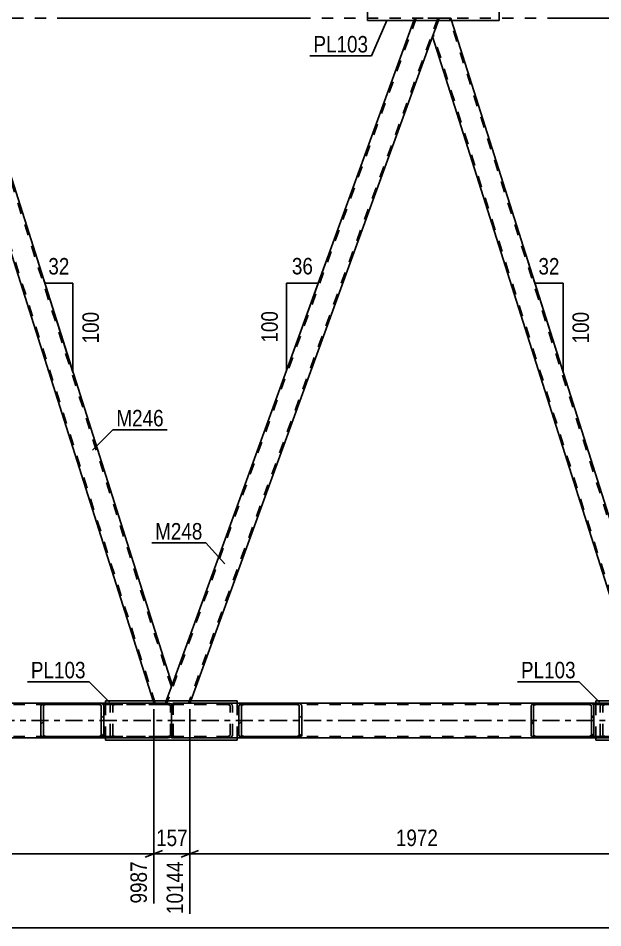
# Model space of a CAD drawing. Header units: millimetres. Extents: x -787 to 402, y -866 to -25.
# Drawn here: x -384.4 to -282.8, y -439.6 to -281.6 of the extents above; entities that cross this region are included whole.
import ezdxf

# ---------------------------------------------------------------- set-up
doc = ezdxf.new("R2010")
doc.units = ezdxf.units.MM
doc.linetypes.add('DXK_LINE_DOT2', pattern=[3.9198, 1.9599, -1.9599])
doc.linetypes.add('DXK_LINE_DOT3', pattern=[5.9187, 2.979, -0.9799, 0.9799, -0.9799])
doc.styles.add('Arial Narrow', font='ARIALN.TTF', dxfattribs={"height": 0.2})

# ---------------------------------------------------------------- blocks, each defined once
blk = doc.blocks.new('Part-569028579-6440 - 6366')
at = {"color": 2, "linetype": 'Continuous'}
for p, q in [((-396.52, -282.01), (-397.55, -284.81)), ((-357.65, -397.4), (-394.24, -282.01)), ((-397.55, -284.81), (-360.95, -400.21)), ((-357.65, -397.4), (-358.67, -400.21))]:
    blk.add_line(p, q, dxfattribs=at)
at = {"color": 7, "linetype": 'DXK_LINE_DOT2'}
for p, q in [((-396.38, -281.61), (-396.52, -282.01)), ((-394.37, -281.61), (-396.38, -281.61)), ((-357.78, -397.77), (-394.62, -281.61)), ((-394.24, -282.01), (-394.37, -281.61)), ((-360.57, -400.61), (-397.41, -284.44)), ((-360.83, -400.61), (-360.95, -400.21)), ((-358.81, -400.61), (-360.83, -400.61)), ((-358.67, -400.21), (-358.81, -400.61))]:
    blk.add_line(p, q, dxfattribs=at)
blk = doc.blocks.new('Part-569028579-6465 - 6366')
at = {"color": 7, "linetype": 'DXK_LINE_DOT2'}
for p, q in [((-315.25, -281.61), (-358.56, -400.61)), ((-311.5, -281.61), (-354.81, -400.61)), ((-315.5, -281.61), (-315.65, -282.01)), ((-311.24, -281.61), (-315.5, -281.61)), ((-311.24, -281.61), (-312.41, -284.81)), ((-357.65, -397.4), (-358.81, -400.61)), ((-354.56, -400.61), (-358.81, -400.61)), ((-354.41, -400.21), (-354.56, -400.61))]:
    blk.add_line(p, q, dxfattribs=at)
at = {"color": 2, "linetype": 'Continuous'}
for p, q in [((-315.65, -282.01), (-357.65, -397.4)), ((-312.41, -284.81), (-354.41, -400.21))]:
    blk.add_line(p, q, dxfattribs=at)
blk = doc.blocks.new('Part-569028579-6530 - 6366')
at = {"linetype": 'Continuous'}
h = blk.add_hatch(dxfattribs=at)
h.set_pattern_fill('', scale=0.7, style=0, pattern_type=0)
h.set_pattern_definition([(45, (-346.0373, -401.0855), (-1.57154, 1.57154), [])])
h.paths.add_polyline_path([(-345.97, -400.9), (-346.04, -401.09), (-346.04, -406.13), (-345.97, -406.31), (-345.78, -406.46), (-345.5, -406.57), (-345.16, -406.61), (-335.99, -406.61), (-335.66, -406.57), (-335.38, -406.46), (-335.19, -406.31), (-335.12, -406.13), (-335.12, -401.09), (-335.19, -400.9), (-335.38, -400.75), (-335.66, -400.64), (-335.99, -400.61), (-345.16, -400.61), (-345.5, -400.64), (-345.78, -400.75)])
h.paths.add_polyline_path([(-345.33, -400.86), (-345.16, -400.85), (-335.99, -400.85), (-335.83, -400.86), (-335.68, -400.92), (-335.59, -400.99), (-335.56, -401.09), (-335.56, -406.13), (-335.59, -406.22), (-335.68, -406.3), (-335.83, -406.35), (-335.99, -406.37), (-345.16, -406.37), (-345.33, -406.35), (-345.47, -406.3), (-345.57, -406.22), (-345.6, -406.13), (-345.6, -401.09), (-345.57, -400.99), (-345.47, -400.92)])
at = {"color": 2, "linetype": 'Continuous'}
for p, q in [((-357.78, -401.09), (-357.74, -400.9)), ((-357.78, -406.13), (-357.78, -401.09)), ((-357.74, -400.9), (-357.65, -400.75)), ((-357.65, -400.75), (-357.51, -400.64)), ((-357.51, -400.64), (-357.49, -400.64)), ((-357.49, -400.64), (-357.19, -400.61)), ((-357.19, -400.61), (-345.16, -400.61)), ((-345.97, -400.9), (-346.04, -401.09)), ((-346.04, -406.13), (-346.04, -401.09)), ((-345.6, -401.09), (-345.57, -400.99)), ((-345.6, -406.13), (-345.6, -401.09)), ((-345.16, -400.61), (-345.5, -400.64)), ((-345.33, -400.86), (-345.16, -400.85)), ((-345.16, -400.61), (-335.99, -400.61)), ((-345.16, -400.85), (-335.99, -400.85)), ((-335.66, -400.64), (-335.99, -400.61)), ((-335.99, -400.85), (-335.83, -400.86)), ((-335.59, -400.99), (-335.56, -401.09)), ((-335.56, -406.13), (-335.56, -401.09)), ((-335.12, -401.09), (-335.19, -400.9)), ((-335.12, -406.13), (-335.12, -401.09)), ((-357.74, -406.31), (-357.78, -406.13)), ((-357.65, -406.46), (-357.74, -406.31)), ((-357.51, -406.57), (-357.65, -406.46)), ((-357.49, -406.57), (-357.51, -406.57)), ((-357.19, -406.61), (-357.49, -406.57)), ((-345.16, -406.61), (-357.19, -406.61)), ((-346.04, -406.13), (-345.97, -406.31)), ((-345.57, -406.22), (-345.6, -406.13)), ((-345.5, -406.57), (-345.16, -406.61)), ((-345.16, -406.37), (-345.33, -406.35)), ((-345.16, -406.37), (-335.99, -406.37)), ((-345.16, -406.61), (-335.99, -406.61)), ((-335.83, -406.35), (-335.99, -406.37)), ((-335.99, -406.61), (-335.66, -406.57)), ((-335.56, -406.13), (-335.59, -406.22)), ((-335.19, -406.31), (-335.12, -406.13))]:
    blk.add_line(p, q, dxfattribs=at)
at = {"color": 7, "linetype": 'DXK_LINE_DOT2'}
for p, q in [((-357.54, -400.99), (-357.56, -401.09)), ((-357.56, -406.13), (-357.56, -401.09)), ((-357.5, -400.92), (-357.54, -400.99)), ((-357.36, -400.86), (-357.5, -400.92)), ((-357.5, -406.3), (-357.5, -400.92)), ((-357.49, -406.57), (-357.49, -400.64)), ((-357.19, -400.85), (-357.36, -400.86)), ((-335.99, -400.85), (-357.19, -400.85)), ((-348.02, -400.61), (-347.69, -400.64)), ((-347.86, -400.86), (-348.02, -400.85)), ((-347.59, -401.09), (-347.62, -400.99)), ((-347.59, -406.13), (-347.59, -401.09)), ((-347.22, -400.9), (-347.15, -401.09)), ((-347.15, -406.13), (-347.15, -401.09)), ((-335.99, -400.61), (-345.16, -400.61)), ((-357.56, -406.13), (-357.54, -406.22)), ((-357.54, -406.22), (-357.5, -406.3)), ((-357.5, -406.3), (-357.36, -406.35)), ((-357.36, -406.35), (-357.19, -406.37)), ((-335.99, -406.37), (-357.19, -406.37)), ((-348.02, -406.37), (-347.86, -406.35)), ((-347.69, -406.57), (-348.02, -406.61)), ((-347.62, -406.22), (-347.59, -406.13)), ((-347.15, -406.13), (-347.22, -406.31)), ((-335.99, -406.61), (-345.16, -406.61))]:
    blk.add_line(p, q, dxfattribs=at)
for centre, radius, start, end in [((-347.92, -401.27), 0.409, 41.9362, 80.4818), ((-347.82, -401.45), 0.817, 41.9362, 80.4818), ((-347.92, -405.94), 0.409, 279.5182, 318.0638), ((-347.82, -405.76), 0.817, 279.5182, 318.0638)]:
    blk.add_arc(centre, radius, start, end, dxfattribs=at)
at = {"color": 2, "linetype": 'Continuous'}
for centre, radius, start, end in [((-345.36, -401.45), 0.817, 99.5182, 138.0638), ((-345.26, -401.27), 0.409, 99.5182, 138.0638), ((-335.89, -401.27), 0.409, 41.9362, 80.4818), ((-335.79, -401.45), 0.817, 41.9362, 80.4818), ((-345.36, -405.76), 0.817, 221.9362, 260.4818), ((-345.26, -405.94), 0.409, 221.9362, 260.4818), ((-335.89, -405.94), 0.409, 279.5182, 318.0638), ((-335.79, -405.76), 0.817, 279.5182, 318.0638)]:
    blk.add_arc(centre, radius, start, end, dxfattribs=at)
blk = doc.blocks.new('Part-569028579-6405 - 6366')
at = {"linetype": 'Continuous'}
h = blk.add_hatch(dxfattribs=at)
h.set_pattern_fill('', scale=0.7, style=0, pattern_type=0)
h.set_pattern_definition([(45, (-295.301, -401.0855), (-1.57154, 1.57154), [])])
h.paths.add_polyline_path([(-295.23, -400.9), (-295.3, -401.09), (-295.3, -406.13), (-295.23, -406.31), (-295.05, -406.46), (-294.76, -406.57), (-294.43, -406.61), (-285.26, -406.61), (-284.92, -406.57), (-284.64, -406.46), (-284.45, -406.31), (-284.38, -406.13), (-284.38, -401.09), (-284.45, -400.9), (-284.64, -400.75), (-284.92, -400.64), (-285.26, -400.61), (-294.43, -400.61), (-294.76, -400.64), (-295.05, -400.75)])
h.paths.add_polyline_path([(-294.59, -400.86), (-294.43, -400.85), (-285.26, -400.85), (-285.09, -400.86), (-284.95, -400.92), (-284.85, -400.99), (-284.82, -401.09), (-284.82, -406.13), (-284.85, -406.22), (-284.95, -406.3), (-285.09, -406.35), (-285.26, -406.37), (-294.43, -406.37), (-294.59, -406.35), (-294.74, -406.3), (-294.83, -406.22), (-294.86, -406.13), (-294.86, -401.09), (-294.83, -400.99), (-294.74, -400.92)])
at = {"color": 2, "linetype": 'Continuous'}
for p, q in [((-295.23, -400.9), (-295.3, -401.09)), ((-295.3, -406.13), (-295.3, -401.09)), ((-294.86, -401.09), (-294.83, -400.99)), ((-294.86, -406.13), (-294.86, -401.09)), ((-294.43, -400.61), (-294.76, -400.64)), ((-294.59, -400.86), (-294.43, -400.85)), ((-294.43, -400.61), (-285.26, -400.61)), ((-294.43, -400.85), (-285.26, -400.85)), ((-285.26, -400.61), (-274.83, -400.61)), ((-284.92, -400.64), (-285.26, -400.61)), ((-285.26, -400.85), (-285.09, -400.86)), ((-284.85, -400.99), (-284.82, -401.09)), ((-284.82, -406.13), (-284.82, -401.09)), ((-284.38, -401.09), (-284.45, -400.9)), ((-284.38, -406.13), (-284.38, -401.09)), ((-274.83, -400.61), (-274.83, -400.64)), ((-274.83, -401.09), (-274.83, -400.64)), ((-274.83, -401.09), (-274.83, -401.09)), ((-295.3, -406.13), (-295.23, -406.31)), ((-294.83, -406.22), (-294.86, -406.13)), ((-294.76, -406.57), (-294.43, -406.61)), ((-294.43, -406.37), (-294.59, -406.35)), ((-294.43, -406.37), (-285.26, -406.37)), ((-294.43, -406.61), (-285.26, -406.61)), ((-285.09, -406.35), (-285.26, -406.37)), ((-285.26, -406.61), (-284.92, -406.57)), ((-274.83, -406.61), (-285.26, -406.61)), ((-284.82, -406.13), (-284.85, -406.22)), ((-284.45, -406.31), (-284.38, -406.13)), ((-274.83, -406.61), (-274.83, -406.13))]:
    blk.add_line(p, q, dxfattribs=at)
at = {"color": 7, "linetype": 'DXK_LINE_DOT2'}
for p, q in [((-294.43, -400.61), (-285.26, -400.61)), ((-274.83, -400.85), (-294.43, -400.85)), ((-283.27, -401.09), (-283.2, -400.9)), ((-283.27, -406.13), (-283.27, -401.09)), ((-282.8, -400.99), (-282.83, -401.09)), ((-282.83, -406.13), (-282.83, -401.09)), ((-282.73, -400.64), (-282.4, -400.61)), ((-282.4, -400.85), (-282.56, -400.86)), ((-274.83, -401.09), (-274.83, -406.13)), ((-274.83, -406.37), (-294.43, -406.37)), ((-285.26, -406.61), (-294.43, -406.61)), ((-283.2, -406.31), (-283.27, -406.13)), ((-282.83, -406.13), (-282.8, -406.22)), ((-282.4, -406.61), (-282.73, -406.57)), ((-282.56, -406.35), (-282.4, -406.37)), ((-274.83, -406.13), (-274.83, -406.13)), ((-274.83, -406.13), (-274.83, -406.13))]:
    blk.add_line(p, q, dxfattribs=at)
at = {"color": 2, "linetype": 'Continuous'}
for centre, radius, start, end in [((-294.63, -401.45), 0.817, 99.5182, 138.0638), ((-294.53, -401.27), 0.409, 99.5182, 138.0638), ((-285.16, -401.27), 0.409, 41.9362, 80.4818), ((-285.06, -401.45), 0.817, 41.9362, 80.4818), ((-294.63, -405.76), 0.817, 221.9362, 260.4818), ((-294.53, -405.94), 0.409, 221.9362, 260.4818), ((-285.16, -405.94), 0.409, 279.5182, 318.0638), ((-285.06, -405.76), 0.817, 279.5182, 318.0638)]:
    blk.add_arc(centre, radius, start, end, dxfattribs=at)
at = {"color": 7, "linetype": 'DXK_LINE_DOT2'}
for centre, radius, start, end in [((-282.6, -401.45), 0.817, 99.5182, 138.0638), ((-282.5, -401.27), 0.409, 99.5182, 138.0638), ((-282.6, -405.76), 0.817, 221.9362, 260.4818), ((-282.5, -405.94), 0.409, 221.9362, 260.4818)]:
    blk.add_arc(centre, radius, start, end, dxfattribs=at)
blk = doc.blocks.new('Part-569028579-6407 - 6366')
at = {"linetype": 'Continuous'}
h = blk.add_hatch(dxfattribs=at)
h.set_pattern_fill('', scale=0.7, style=0, pattern_type=0)
h.set_pattern_definition([(45, (-380.4352, -401.0854), (-1.57154, 1.57154), [])])
h.paths.add_polyline_path([(-380.37, -400.9), (-380.44, -401.09), (-380.44, -406.13), (-380.37, -406.31), (-380.18, -406.46), (-379.9, -406.57), (-379.56, -406.61), (-370.39, -406.61), (-370.06, -406.57), (-369.77, -406.46), (-369.58, -406.31), (-369.52, -406.13), (-369.52, -401.09), (-369.58, -400.9), (-369.77, -400.75), (-370.06, -400.64), (-370.39, -400.61), (-379.56, -400.61), (-379.9, -400.64), (-380.18, -400.75)])
h.paths.add_polyline_path([(-379.73, -400.86), (-379.56, -400.85), (-370.39, -400.85), (-370.22, -400.86), (-370.08, -400.92), (-369.99, -400.99), (-369.95, -401.09), (-369.95, -406.13), (-369.99, -406.22), (-370.08, -406.3), (-370.22, -406.35), (-370.39, -406.37), (-379.56, -406.37), (-379.73, -406.35), (-379.87, -406.3), (-379.97, -406.22), (-380, -406.13), (-380, -401.09), (-379.97, -400.99), (-379.87, -400.92)])
at = {"color": 2, "linetype": 'Continuous'}
for p, q in [((-380.37, -400.9), (-380.44, -401.09)), ((-380.44, -406.13), (-380.44, -401.09)), ((-380, -401.09), (-379.97, -400.99)), ((-380, -406.13), (-380, -401.09)), ((-379.56, -400.61), (-379.9, -400.64)), ((-379.73, -400.86), (-379.56, -400.85)), ((-379.56, -400.61), (-370.39, -400.61)), ((-379.56, -400.85), (-370.39, -400.85)), ((-358.36, -400.61), (-370.39, -400.61)), ((-370.06, -400.64), (-370.39, -400.61)), ((-370.39, -400.85), (-370.22, -400.86)), ((-369.99, -400.99), (-369.95, -401.09)), ((-369.95, -406.13), (-369.95, -401.09)), ((-369.52, -401.09), (-369.58, -400.9)), ((-369.52, -406.13), (-369.52, -401.09)), ((-358.36, -400.61), (-358.03, -400.64)), ((-380.44, -406.13), (-380.37, -406.31)), ((-379.97, -406.22), (-380, -406.13)), ((-379.9, -406.57), (-379.56, -406.61)), ((-379.56, -406.37), (-379.73, -406.35)), ((-379.56, -406.37), (-370.39, -406.37)), ((-379.56, -406.61), (-370.39, -406.61)), ((-370.22, -406.35), (-370.39, -406.37)), ((-370.39, -406.61), (-370.06, -406.57)), ((-358.36, -406.61), (-370.39, -406.61)), ((-369.95, -406.13), (-369.99, -406.22)), ((-369.58, -406.31), (-369.52, -406.13)), ((-358.03, -406.57), (-358.36, -406.61))]:
    blk.add_line(p, q, dxfattribs=at)
at = {"color": 7, "linetype": 'DXK_LINE_DOT2'}
for p, q in [((-379.56, -400.61), (-370.39, -400.61)), ((-358.36, -400.85), (-379.56, -400.85)), ((-368.41, -401.09), (-368.34, -400.9)), ((-368.41, -406.13), (-368.41, -401.09)), ((-367.94, -400.99), (-367.97, -401.09)), ((-367.97, -406.13), (-367.97, -401.09)), ((-367.87, -400.64), (-367.53, -400.61)), ((-367.53, -400.85), (-367.7, -400.86)), ((-358.19, -400.86), (-358.36, -400.85)), ((-357.92, -401.09), (-357.96, -400.99)), ((-357.92, -406.13), (-357.92, -401.09)), ((-357.55, -400.9), (-357.53, -400.97)), ((-357.53, -400.97), (-357.49, -401.09)), ((-357.49, -406.13), (-357.49, -401.09)), ((-358.36, -406.37), (-379.56, -406.37)), ((-379.56, -406.61), (-370.39, -406.61)), ((-368.34, -406.31), (-368.41, -406.13)), ((-367.97, -406.13), (-367.94, -406.22)), ((-367.53, -406.61), (-367.87, -406.57)), ((-367.7, -406.35), (-367.53, -406.37)), ((-358.36, -406.37), (-358.19, -406.35)), ((-357.96, -406.22), (-357.92, -406.13)), ((-357.5, -406.17), (-357.55, -406.31)), ((-357.49, -406.13), (-357.5, -406.17))]:
    blk.add_line(p, q, dxfattribs=at)
at = {"color": 2, "linetype": 'Continuous'}
for centre, radius, start, end in [((-379.76, -401.45), 0.817, 99.5182, 138.0638), ((-379.66, -401.27), 0.409, 99.5182, 138.0638), ((-370.29, -401.27), 0.409, 41.9362, 80.4818), ((-370.19, -401.45), 0.817, 41.9362, 80.4818), ((-358.16, -401.45), 0.817, 53.5209, 80.4818), ((-379.76, -405.76), 0.817, 221.9362, 260.4818), ((-379.66, -405.94), 0.409, 221.9362, 260.4818), ((-370.29, -405.94), 0.409, 279.5182, 318.0638), ((-370.19, -405.76), 0.817, 279.5182, 318.0638), ((-358.16, -405.76), 0.817, 279.5182, 306.4761)]:
    blk.add_arc(centre, radius, start, end, dxfattribs=at)
at = {"color": 7, "linetype": 'DXK_LINE_DOT2'}
for centre, radius, start, end in [((-367.73, -401.45), 0.817, 99.5182, 138.0638), ((-367.63, -401.27), 0.409, 99.5182, 138.0638), ((-358.26, -401.27), 0.409, 41.9362, 80.4818), ((-358.16, -401.45), 0.817, 41.9362, 53.5209), ((-367.73, -405.76), 0.817, 221.9362, 260.4818), ((-367.63, -405.94), 0.409, 221.9362, 260.4818), ((-358.26, -405.94), 0.409, 279.5182, 318.0638), ((-358.16, -405.76), 0.817, 306.4761, 318.0638)]:
    blk.add_arc(centre, radius, start, end, dxfattribs=at)
blk = doc.blocks.new('Part-569028579-6435 - 6366')
at = {"color": 2, "linetype": 'Continuous'}
for p, q in [((-311.39, -282.01), (-312.41, -284.81)), ((-272.51, -397.4), (-309.1, -282.01)), ((-312.41, -284.81), (-275.82, -400.21)), ((-272.51, -397.4), (-273.53, -400.21))]:
    blk.add_line(p, q, dxfattribs=at)
at = {"color": 7, "linetype": 'DXK_LINE_DOT2'}
for p, q in [((-311.24, -281.61), (-311.39, -282.01)), ((-309.23, -281.61), (-311.24, -281.61)), ((-272.65, -397.77), (-309.48, -281.61)), ((-309.1, -282.01), (-309.23, -281.61)), ((-275.44, -400.61), (-312.28, -284.44)), ((-275.69, -400.61), (-275.82, -400.21)), ((-273.68, -400.61), (-275.69, -400.61)), ((-273.53, -400.21), (-273.68, -400.61))]:
    blk.add_line(p, q, dxfattribs=at)
blk = doc.blocks.new('Part-569028579-6501 - 6366')
at = {"color": 7, "linetype": 'DXK_LINE_DOT2'}
for p, q in [((-375.63, -281.61), (-419.2, -281.61)), ((-290.5, -281.61), (-334.06, -281.61))]:
    blk.add_line(p, q, dxfattribs=at)
at = {"color": 2, "linetype": 'Continuous'}
for p, q in [((-334.06, -281.61), (-375.63, -281.61)), ((-248.93, -281.61), (-290.5, -281.61))]:
    blk.add_line(p, q, dxfattribs=at)
blk = doc.blocks.new('Part-569028579-6537 - 6366')
at = {"color": 2, "linetype": 'Continuous'}
for p, q in [((-300.85, -275.21), (-323.71, -275.21)), ((-323.71, -275.61), (-323.71, -275.21)), ((-300.85, -275.61), (-300.85, -275.21)), ((-323.71, -282.01), (-323.71, -281.61)), ((-323.71, -282.01), (-300.85, -282.01)), ((-300.85, -282.01), (-300.85, -281.61))]:
    blk.add_line(p, q, dxfattribs=at)
at = {"color": 7, "linetype": 'DXK_LINE_DOT2'}
for p, q in [((-323.71, -281.61), (-323.71, -275.61)), ((-300.85, -281.61), (-300.85, -275.61))]:
    blk.add_line(p, q, dxfattribs=at)
blk = doc.blocks.new('Part-569028579-6600 - 6366')
at = {"color": 7, "linetype": 'DXK_LINE_DOT2'}
for p, q in [((-112.77, -400.85), (-717.74, -400.85)), ((-335.99, -400.61), (-379.56, -400.61)), ((-250.86, -400.61), (-294.43, -400.61)), ((-112.77, -406.37), (-717.74, -406.37)), ((-112.77, -406.61), (-709.74, -406.61)), ((-335.99, -406.61), (-379.56, -406.61)), ((-250.86, -406.61), (-294.43, -406.61))]:
    blk.add_line(p, q, dxfattribs=at)
at = {"color": 2, "linetype": 'Continuous'}
for p, q in [((-379.56, -400.61), (-421.13, -400.61)), ((-294.43, -400.61), (-335.99, -400.61)), ((-379.56, -406.61), (-421.13, -406.61)), ((-294.43, -406.61), (-335.99, -406.61))]:
    blk.add_line(p, q, dxfattribs=at)
at = {"color": 7, "linetype": 'DXK_LINE_DOT3'}
blk.add_line((-112.77, -403.61), (-717.74, -403.61), dxfattribs=at)
blk = doc.blocks.new('Part-569028579-17638 - 6366')
at = {"color": 2, "linetype": 'Continuous'}
for p, q in [((-346.35, -400.21), (-369.21, -400.21)), ((-369.21, -400.61), (-369.21, -400.21)), ((-346.35, -400.61), (-346.35, -400.21)), ((-369.21, -407.01), (-369.21, -406.61)), ((-346.35, -407.01), (-369.21, -407.01)), ((-346.35, -407.01), (-346.35, -406.61))]:
    blk.add_line(p, q, dxfattribs=at)
at = {"color": 7, "linetype": 'DXK_LINE_DOT2'}
for p, q in [((-369.21, -406.61), (-369.21, -400.61)), ((-346.35, -406.61), (-346.35, -400.61))]:
    blk.add_line(p, q, dxfattribs=at)
blk = doc.blocks.new('Part-569028579-17637 - 6366')
at = {"color": 2, "linetype": 'Continuous'}
for p, q in [((-261.22, -400.21), (-284.07, -400.21)), ((-284.07, -400.61), (-284.07, -400.21)), ((-261.22, -400.61), (-261.22, -400.21)), ((-284.07, -407.01), (-284.07, -406.61)), ((-261.22, -407.01), (-284.07, -407.01)), ((-261.22, -407.01), (-261.22, -406.61))]:
    blk.add_line(p, q, dxfattribs=at)
at = {"color": 7, "linetype": 'DXK_LINE_DOT2'}
for p, q in [((-284.07, -406.61), (-284.07, -400.61)), ((-261.22, -406.61), (-261.22, -400.61))]:
    blk.add_line(p, q, dxfattribs=at)
blk = doc.blocks.new('AngleDimension-569028579-66409 - 6366')
at = {"color": 7, "linetype": 'Continuous'}
for p, q in [((-295.8, -323.96), (-294.64, -327.63)), ((-289.74, -327.63), (-294.64, -327.63)), ((-289.74, -343.08), (-294.64, -327.63)), ((-289.74, -343.08), (-289.74, -327.63))]:
    blk.add_line(p, q, dxfattribs=at)
at = {"color": 0}
blk.add_wipeout([(-284.64, -332.01), (-288.84, -332.01), (-288.84, -338.7), (-284.64, -338.7)], dxfattribs=at)
at = {"color": 3, "style": 'Arial Narrow'}
blk.add_text('100', height=2.863, rotation=90.0002, dxfattribs=at).set_placement((-285.24, -338.1))
at = {"color": 0}
blk.add_wipeout([(-289.76, -326.73), (-289.76, -322.53), (-294.62, -322.53), (-294.62, -326.73)], dxfattribs=at)
at = {"color": 3, "style": 'Arial Narrow'}
blk.add_text('32', height=2.863, dxfattribs=at).set_placement((-294.02, -326.13))
blk = doc.blocks.new('AngleDimension-569028579-66381 - 6366')
at = {"color": 7, "linetype": 'Continuous'}
for p, q in [((-380.94, -323.96), (-379.77, -327.63)), ((-374.87, -327.63), (-379.77, -327.63)), ((-374.87, -343.08), (-379.77, -327.63)), ((-374.87, -343.08), (-374.87, -327.63))]:
    blk.add_line(p, q, dxfattribs=at)
at = {"color": 0}
blk.add_wipeout([(-369.77, -332.01), (-373.97, -332.01), (-373.97, -338.7), (-369.77, -338.7)], dxfattribs=at)
at = {"color": 3, "style": 'Arial Narrow'}
blk.add_text('100', height=2.863, rotation=90.0002, dxfattribs=at).set_placement((-370.37, -338.1))
at = {"color": 0}
blk.add_wipeout([(-374.89, -326.73), (-374.89, -322.53), (-379.75, -322.53), (-379.75, -326.73)], dxfattribs=at)
at = {"color": 3, "style": 'Arial Narrow'}
blk.add_text('32', height=2.863, dxfattribs=at).set_placement((-379.15, -326.13))
blk = doc.blocks.new('StraightDimension-569028579-66489 - 6366')
at = {"color": 7, "linetype": 'Continuous'}
for p, q in [((-360.83, -401.61), (-360.83, -435.39)), ((-354.56, -401.61), (-354.56, -437.22)), ((-362.33, -427.37), (-359.33, -426.17)), ((-353.06, -426.17), (-356.06, -427.37)), ((-360.83, -426.77), (-354.56, -426.77))]:
    blk.add_line(p, q, dxfattribs=at)
at = {"color": 0}
blk.add_wipeout([(-354.35, -426.02), (-354.35, -421.82), (-361.03, -421.82), (-361.03, -426.02)], dxfattribs=at)
at = {"color": 0, "linetype": 'Continuous'}
blk.add_wipeout([(-355.16, -427.47), (-359.36, -427.47), (-359.36, -437.82), (-355.16, -437.82)], dxfattribs=at)
at = {"color": 3, "style": 'Arial Narrow'}
blk.add_text('157', height=2.863, dxfattribs=at).set_placement((-360.43, -425.42))
at = {"color": 3, "linetype": 'Continuous', "style": 'Arial Narrow'}
blk.add_text('10144', height=2.863, rotation=90.0002, dxfattribs=at).set_placement((-355.76, -437.22))
blk = doc.blocks.new('AngleDimension-569028579-66407 - 6366')
at = {"color": 7, "linetype": 'Continuous'}
for p, q in [((-330.54, -322.91), (-332.25, -327.61)), ((-337.79, -327.61), (-332.25, -327.61)), ((-337.79, -342.83), (-332.25, -327.61)), ((-337.79, -342.83), (-337.79, -327.61))]:
    blk.add_line(p, q, dxfattribs=at)
at = {"color": 0}
blk.add_wipeout([(-338.69, -331.88), (-342.89, -331.88), (-342.89, -338.56), (-338.69, -338.56)], dxfattribs=at)
at = {"color": 3, "style": 'Arial Narrow'}
blk.add_text('100', height=2.863, rotation=90.0002, dxfattribs=at).set_placement((-339.29, -337.96))
at = {"color": 0}
blk.add_wipeout([(-332.59, -326.71), (-332.59, -322.51), (-337.44, -322.51), (-337.44, -326.71)], dxfattribs=at)
at = {"color": 3, "style": 'Arial Narrow'}
blk.add_text('36', height=2.863, dxfattribs=at).set_placement((-336.84, -326.11))
blk = doc.blocks.new('StraightDimension-569028579-66488 - 6366')
at = {"color": 7, "linetype": 'Continuous'}
for p, q in [((-354.56, -401.61), (-354.56, -437.22)), ((-275.69, -401.61), (-275.69, -437.22)), ((-353.06, -426.17), (-356.06, -427.37)), ((-277.19, -427.37), (-274.19, -426.17)), ((-354.56, -426.77), (-275.69, -426.77))]:
    blk.add_line(p, q, dxfattribs=at)
at = {"color": 0}
blk.add_wipeout([(-310.87, -426.02), (-310.87, -421.82), (-319.38, -421.82), (-319.38, -426.02)], dxfattribs=at)
at = {"color": 0, "linetype": 'Continuous'}
blk.add_wipeout([(-276.29, -427.47), (-280.49, -427.47), (-280.49, -437.82), (-276.29, -437.82)], dxfattribs=at)
at = {"color": 3, "style": 'Arial Narrow'}
blk.add_text('1972', height=2.863, dxfattribs=at).set_placement((-318.78, -425.42))
at = {"color": 3, "linetype": 'Continuous', "style": 'Arial Narrow'}
blk.add_text('12115', height=2.863, rotation=90.0002, dxfattribs=at).set_placement((-276.89, -437.22))
blk = doc.blocks.new('StraightDimension-569028579-66490 - 6366')
at = {"color": 7, "linetype": 'Continuous'}
for p, q in [((-439.69, -401.61), (-439.69, -435.39)), ((-360.83, -401.61), (-360.83, -435.39)), ((-438.19, -426.17), (-441.19, -427.37)), ((-362.33, -427.37), (-359.33, -426.17)), ((-439.69, -426.77), (-360.83, -426.77))]:
    blk.add_line(p, q, dxfattribs=at)
at = {"color": 0}
blk.add_wipeout([(-396, -426.02), (-396, -421.82), (-404.52, -421.82), (-404.52, -426.02)], dxfattribs=at)
at = {"color": 0, "linetype": 'Continuous'}
blk.add_wipeout([(-361.43, -427.47), (-365.63, -427.47), (-365.63, -435.99), (-361.43, -435.99)], dxfattribs=at)
at = {"color": 3, "style": 'Arial Narrow'}
blk.add_text('1972', height=2.863, dxfattribs=at).set_placement((-403.92, -425.42))
at = {"color": 3, "linetype": 'Continuous', "style": 'Arial Narrow'}
blk.add_text('9987', height=2.863, rotation=90.0002, dxfattribs=at).set_placement((-362.03, -435.39))
blk = doc.blocks.new('StraightDimension-569028579-75250 - 6366')
at = {"color": 7, "linetype": 'Continuous'}
blk.add_line((-730.64, -439.62), (-78.72, -439.62), dxfattribs=at)
blk = doc.blocks.new('Mark-569028579-6436 - 6366')
at = {"color": 0}
blk.add_wipeout([(-359.1, -352.51), (-359.1, -349.51), (-367.33, -349.51), (-367.33, -352.51)], dxfattribs=at)
blk.add_wipeout([(-359.1, -352.51), (-359.1, -349.51), (-367.33, -349.51), (-367.33, -352.51)], dxfattribs=at)
at = {"color": 30, "linetype": 'Continuous'}
for p, q in [((-371.46, -356.65), (-367.93, -353.11)), ((-367.93, -353.11), (-358.5, -353.11))]:
    blk.add_line(p, q, dxfattribs=at)
at = {"color": 3, "style": 'Arial Narrow'}
blk.add_text('M246', height=2.863, dxfattribs=at).set_placement((-367.33, -352.51))
blk = doc.blocks.new('Mark-569028579-6461 - 6366')
at = {"color": 0}
blk.add_wipeout([(-352.37, -372.17), (-352.37, -369.17), (-360.6, -369.17), (-360.6, -372.17)], dxfattribs=at)
blk.add_wipeout([(-352.37, -372.17), (-352.37, -369.17), (-360.6, -369.17), (-360.6, -372.17)], dxfattribs=at)
at = {"color": 30, "linetype": 'Continuous'}
for p in [(-361.2, -372.77), (-348.5, -376.37)]:
    blk.add_line(p, (-351.77, -372.77), dxfattribs=at)
at = {"color": 3, "style": 'Arial Narrow'}
blk.add_text('M248', height=2.863, dxfattribs=at).set_placement((-360.6, -372.17))
blk = doc.blocks.new('Mark-569028579-75560 - 6366')
at = {"color": 0}
blk.add_wipeout([(-323.59, -287.56), (-323.59, -284.56), (-333.1, -284.56), (-333.1, -287.56)], dxfattribs=at)
blk.add_wipeout([(-323.59, -287.56), (-323.59, -284.56), (-333.1, -284.56), (-333.1, -287.56)], dxfattribs=at)
at = {"color": 30, "linetype": 'Continuous'}
for p in [(-320.36, -282.01), (-333.7, -288.16)]:
    blk.add_line(p, (-322.99, -288.16), dxfattribs=at)
at = {"color": 3, "style": 'Arial Narrow'}
blk.add_text('PL103', height=2.863, dxfattribs=at).set_placement((-333.1, -287.56))
blk = doc.blocks.new('Mark-569028579-75497 - 6366')
at = {"color": 0}
blk.add_wipeout([(-372.68, -396.28), (-372.68, -393.28), (-382.18, -393.28), (-382.18, -396.28)], dxfattribs=at)
blk.add_wipeout([(-372.68, -396.28), (-372.68, -393.28), (-382.18, -393.28), (-382.18, -396.28)], dxfattribs=at)
at = {"color": 30, "linetype": 'Continuous'}
for p in [(-382.78, -396.88), (-368.54, -400.42)]:
    blk.add_line(p, (-372.08, -396.88), dxfattribs=at)
at = {"color": 3, "style": 'Arial Narrow'}
blk.add_text('PL103', height=2.863, dxfattribs=at).set_placement((-382.18, -396.28))
blk = doc.blocks.new('Mark-569028579-75501 - 6366')
at = {"color": 0}
blk.add_wipeout([(-287.54, -396.28), (-287.54, -393.28), (-297.05, -393.28), (-297.05, -396.28)], dxfattribs=at)
blk.add_wipeout([(-287.54, -396.28), (-287.54, -393.28), (-297.05, -393.28), (-297.05, -396.28)], dxfattribs=at)
at = {"color": 30, "linetype": 'Continuous'}
for p in [(-297.65, -396.88), (-283.41, -400.42)]:
    blk.add_line(p, (-286.94, -396.88), dxfattribs=at)
at = {"color": 3, "style": 'Arial Narrow'}
blk.add_text('PL103', height=2.863, dxfattribs=at).set_placement((-297.05, -396.28))

msp = doc.modelspace()

# ---------------------------------------------------------------- block references
for name in ['Part-569028579-6501 - 6366', 'Part-569028579-6537 - 6366', 'Part-569028579-6440 - 6366', 'Part-569028579-6465 - 6366', 'Part-569028579-6435 - 6366', 'Part-569028579-6600 - 6366', 'Part-569028579-6407 - 6366', 'Part-569028579-17638 - 6366', 'Part-569028579-6530 - 6366', 'Part-569028579-6405 - 6366', 'Part-569028579-17637 - 6366']:
    msp.add_blockref(name, (0, 0))

# ---------------------------------------------------------------- next in the draw order: block references
for name in ['AngleDimension-569028579-66381 - 6366', 'AngleDimension-569028579-66407 - 6366', 'AngleDimension-569028579-66409 - 6366', 'StraightDimension-569028579-66489 - 6366']:
    msp.add_blockref(name, (0, 0))

# ---------------------------------------------------------------- next in the draw order: block references
for name in ['StraightDimension-569028579-66490 - 6366', 'StraightDimension-569028579-66488 - 6366']:
    msp.add_blockref(name, (0, 0))

# ---------------------------------------------------------------- next in the draw order: block references
msp.add_blockref('StraightDimension-569028579-75250 - 6366', (0, 0))

# ---------------------------------------------------------------- next in the draw order: block references
for name in ['Mark-569028579-75560 - 6366', 'Mark-569028579-6436 - 6366', 'Mark-569028579-6461 - 6366', 'Mark-569028579-75497 - 6366', 'Mark-569028579-75501 - 6366']:
    msp.add_blockref(name, (0, 0))

doc.saveas('drawing.dxf')
